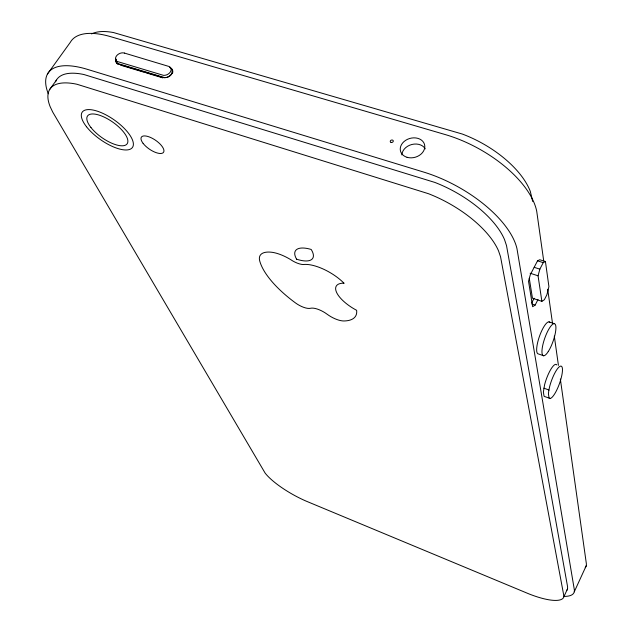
<?xml version="1.0" encoding="UTF-8"?>
<svg xmlns="http://www.w3.org/2000/svg" width="632" height="632" viewBox="0 0 632 632"><rect width="100%" height="100%" fill="white"/><g stroke="black" fill="none" stroke-linecap="round" stroke-linejoin="round"><path stroke-width="0.95" d="M563.973 596.521L500.552 256.797L498.537 250.896A77.246 35.36 29.2 0 0 428.433 193.692L77.025 84.277A71.993 28.163 35 0 0 50.189 106.737L52.764 112.141L265.132 473.092A41.775 11.344 29.1 0 0 305.935 501.034L528.842 593.859A45.227 12.774 26.3 0 0 563.973 596.521L567.568 588.748L567.576 586.678L506.516 245.603L504.541 239.654A76.97 35.866 29.2 0 0 434.824 182.419L83.938 74.529A71.764 28.59 35.2 0 0 55.561 81.844M541.877 301.338L538.053 275.805L539.862 269.153L543.228 262.651L545.432 261.545L548.916 286.636L546.862 294.82L544.342 299.742L541.877 301.338L532.452 298.209L529.276 278.333M574.259 591.813L586.227 565.759M545.432 261.545L539.76 259.728L537.54 260.818L530.303 274.738L528.534 281.303L532.642 306.71L535.146 305.09L538.014 299.513M531.678 303.005L534.135 298.225M49.565 89.673L56.366 80.169M47.55 73.904L70.35 42.273A81.457 34.389 35.6 0 1 110.505 36.632L445.339 134.6A87.271 43.063 29.2 0 1 536.718 211.246L543.725 260.992M120.791 65.23L144.159 72.261M146.031 72.822L162.851 77.886M537.54 260.818L543.228 262.651M534.166 267.312L539.862 269.153M530.13 273.222L538.053 275.805M532.041 304.055L535.146 305.09M549.034 321.893L554.319 323.679M543.654 355.769L538.393 353.936A16.914 4.479 -70.7 0 1 539.823 335.339A16.914 4.479 -70.7 0 1 550.014 322.612M543.86 388.174L548.908 389.976M550.061 398.46L545.068 396.667A17.104 4.306 -70.3 0 1 544.057 396.161L543.37 392.022L544.602 384.738A17.104 4.306 -70.3 0 1 551.033 369.025A17.104 4.306 -70.3 0 1 556.832 364.948M532.673 201.442L530.311 191.409A75.8 37.991 29.3 0 0 462.276 134.031L113.634 32.587A70.776 30.368 35.8 0 0 91.569 33.915M547.707 289.274L552.518 323.418M554.303 336.098L558.427 365.359M560.347 379.01L586.314 563.365A52.014 15.926 26.1 0 1 585.232 567.726M567.568 588.748A45.125 12.988 26.2 0 1 566.778 590.367M48.316 93.797A82.334 32.809 35.2 0 1 87.342 69.338L423.843 172.125A88.314 41.167 29.2 0 1 516.96 248.621L574.298 589.514A52.409 15.089 26.2 0 1 563.807 596.411M169.487 67.387A6.794 4.953 -23.6 0 1 171.643 74.078A6.794 4.953 -23.6 0 1 162.645 77.436L118.705 64.227A6.707 4.811 -24.6 0 1 116.043 58.997M401.865 154.935A12.395 9.749 -15.7 0 1 411.748 144.515A12.395 9.749 -15.7 0 1 425.265 148.852M171.991 70.713A6.107 4.456 -23.6 0 1 170.324 75.477A6.107 4.456 -23.6 0 1 164.604 77.61L118.121 63.642A6.028 4.329 -24.6 0 1 116.746 61.841M117.639 64.085A6.707 4.811 -24.6 0 1 116.683 63.192M116.114 62.07A6.707 4.811 -24.6 0 1 116.264 59.448M171.019 68.438A6.794 4.953 -23.6 0 1 172.544 73.162M548.805 390.465L548.41 393.823L549.066 397.955A17.127 4.25 -70.2 0 0 559.486 383.545A17.127 4.25 -70.2 0 0 560.387 366.165A17.127 4.25 -70.2 0 0 549.658 386.539L548.805 390.465M124.409 53.064L123.003 52.835A6.044 4.329 -24.6 0 0 116.399 56.043A6.044 4.329 -24.6 0 0 116.999 61.407L163.562 75.374A6.123 4.456 -23.6 0 0 170.261 72.111A6.123 4.456 -23.6 0 0 169.51 66.629L124.409 53.064M90.976 127.553A24.206 9.464 35.1 0 0 126.281 144.681A24.206 9.464 35.1 0 0 104.809 117.41A24.206 9.464 35.1 0 0 90.976 127.553M343.958 283.183A30.541 12.048 30.4 0 0 303.281 264.547A14.054 5.617 31.2 0 1 292.632 260.874A26.102 10.159 31.1 0 0 271.01 252.176A34.341 13.319 31 0 0 259.752 261.048A77.91 30.605 30.3 0 0 295.436 302.886A13.138 4.945 30.6 0 0 310.51 308.274A14.165 5.309 30.1 0 1 327.076 314.191A15.926 6.083 30 0 0 343.95 320.969A49.367 19.063 30.5 0 0 356.622 310.304A27.421 10.894 29.8 0 1 336.643 292.529A27.421 10.894 29.8 0 1 343.958 283.183M86.521 126.755A30.699 12.008 35.1 0 0 131.322 148.575A30.699 12.008 35.1 0 0 104.225 114.005A30.699 12.008 35.1 0 0 86.521 126.755M143.116 143.385A13.43 5.404 34.4 0 0 162.914 152.905A13.43 5.404 34.4 0 0 151.356 137.831A13.43 5.404 34.4 0 0 143.116 143.385M296.606 259.175A26.125 10.546 31.4 0 0 311.165 249.45A27.208 10.965 30.7 0 0 296.606 259.175M391.074 142.413A1.556 1.217 -16.6 0 0 393.294 141.007A1.556 1.217 -16.6 0 0 390.932 140.296A1.556 1.217 -16.6 0 0 391.074 142.413M548.284 351.51A16.938 4.424 -70.7 0 0 555.291 324.39A16.938 4.424 -70.7 0 0 543.236 343.247A16.938 4.424 -70.7 0 0 548.284 351.51M407.079 157.305A12.466 9.78 -15.8 0 0 424.783 145.937A12.466 9.78 -15.8 0 0 405.697 140.304A12.466 9.78 -15.8 0 0 407.079 157.305"/></g></svg>
